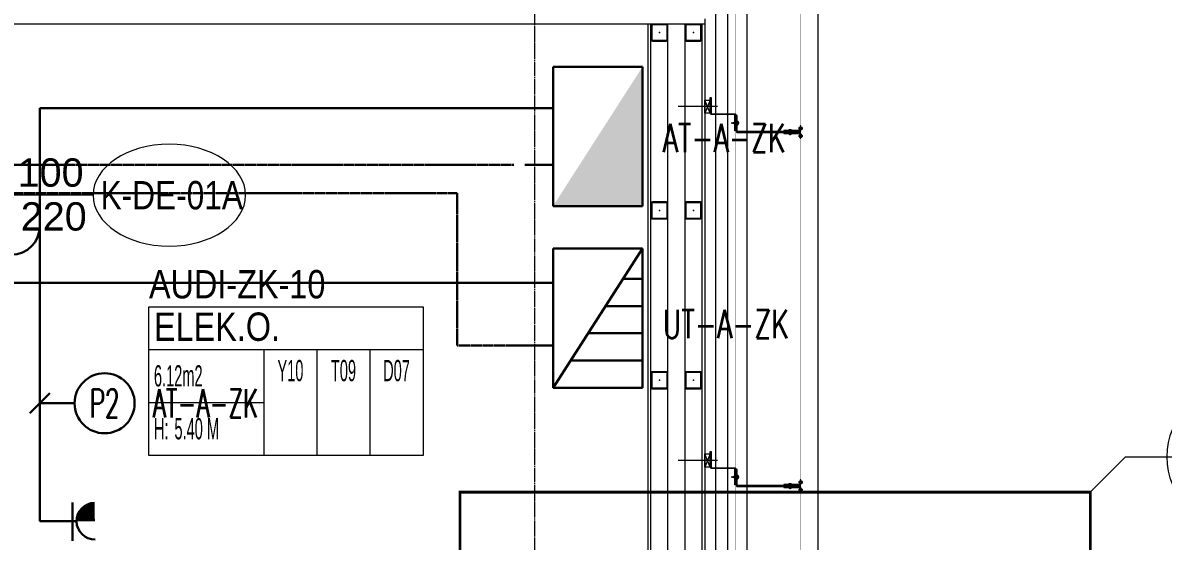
# Model space of a CAD drawing. Extents: x -1439 to 23780, y -1362 to 4476.
# Drawn here: x 4541.5 to 4944.6, y 2180.5 to 2363.6 of the extents above; entities that cross this region are included whole.
import ezdxf
from ezdxf.enums import TextEntityAlignment as Align

# ---------------------------------------------------------------- set-up
doc = ezdxf.new("R2010")
doc.units = 0
doc.header["$MEASUREMENT"] = 0
for name, pattern in [('Audi$0$DASHDOT2', [0.5, 0.25, -0.125, 0, -0.125]), ('Audi$0$HIDDEN2', [4.7625, 3.175, -1.5875]), ('DASHED2', [0.375, 0.25, -0.125]), ('HIDDEN', [0.375, 0.25, -0.125])]:
    doc.linetypes.add(name, pattern=pattern)
doc.layers.get('0').update_dxf_attribs({"color": 9, "lineweight": 9})
for name, color, linetype, lineweight in [('Audi$0$06D', 8, 'Continuous', 9), ('Audi$0$10', 8, 'Continuous', 9), ('Audi$0$11', 8, 'Continuous', 9), ('Audi$0$14', 8, 'Continuous', 9), ('Audi$0$21', 8, 'Continuous', 9), ('Audi$0$22', 8, 'Continuous', 9), ('Audi$0$24', 8, 'Audi$0$DASHDOT2', 9), ('Audi$0$33', 8, 'Audi$0$BATTING', 9), ('E-AYDINLATMA VE PRİZ PANOSU', 7, 'Continuous', 30), ('E-ETANŞ PRİZ', 7, 'Continuous', 30), ('E-KABLO', 7, 'Continuous', 30), ('E-LINYE', 7, 'Continuous', 30), ('E-UPS PANOSU', 7, 'Continuous', 30), ('E-YAZI', 7, 'Continuous', 30)]:
    doc.layers.add(name, color=color, linetype=linetype, lineweight=lineweight)
doc.styles.add('Audi$0$Arial', font='arial.ttf', dxfattribs={"height": 2.5})
doc.styles.add('Audi$0$MuuM_TEXT-STANDART', font='ARIALN.TTF')
doc.styles.add('E-YAZI', font='txttw.shx')
doc.linetypes.add('Audi$0$BATTING', pattern='A,0.0001,-0.1,[134,ltypeshp.shx,S=0.1,R=0,X=-0.1,Y=0],-0.2,[134,ltypeshp.shx,S=0.1,R=180,X=0.1,Y=0],-0.1', length=0.4001)

# ---------------------------------------------------------------- blocks, each defined once
blk = doc.blocks.new('Audi$0$0_doorno')
blk.add_lwpolyline([(4.5, 0), (12.5, 0)])
blk.add_ellipse((-0.891, 0), major_axis=(-5.391, 0), ratio=0.666667)
at = {"style": 'Audi$0$Arial'}
blk.add_attdef('YUKSEKLIK', text='', height=2, dxfattribs=at).set_placement((5, 12.3), align=Align.TOP_LEFT)
blk.add_attdef('KAPINO', text='', height=2, dxfattribs=at).set_placement((0, 0), align=Align.MIDDLE)
blk.add_attdef('GENISLIK', text='', height=2, dxfattribs=at).set_placement((5, -3.789), align=Align.BOTTOM_LEFT)
blk = doc.blocks.new('Audi$0$0_detailbox1')
blk.add_lwpolyline([(10.411, -2.5), (7.911, 0), (-5, 0)])
blk.add_circle((0, 0), 5)
at = {"style": 'Audi$0$Arial'}
blk.add_attdef('DETAYADI', text='', height=3, dxfattribs=at).set_placement((0, 0), align=Align.BOTTOM_CENTER)
blk.add_attdef('PAFTAADI', text='', height=2, dxfattribs=at).set_placement((0, -0.5), align=Align.TOP_CENTER)
blk = doc.blocks.new('Audi$0$p- alum kaplama profil')
at = {"lineweight": 13}
blk.add_lwpolyline([(7.12, 12.59), (7.12, 26.49)], dxfattribs=at)
at = {"lineweight": 5}
blk.add_lwpolyline([(9.44, 15.16), (4.79, 15.16), (4.79, 17.16), (9.44, 17.16)], close=True, dxfattribs=at)
for points in [[(4.79, 15.16), (9.44, 17.16)], [(9.44, 15.16), (4.79, 17.16)]]:
    blk.add_lwpolyline(points, dxfattribs=at)
at = {"lineweight": 18}
blk.add_lwpolyline([(4.09, 6.16), (-1.41, 6.16), (-1.41, 6.46), (4.09, 6.46, 0.414214), (4.29, 6.66), (4.29, 14.66, -0.414214), (4.79, 15.16), (10.29, 15.16), (10.29, 14.86), (4.79, 14.86, 0.414214), (4.59, 14.66), (4.59, 6.66, -0.414214)], format="xyb", close=True, dxfattribs=at)
blk.add_lwpolyline([(-2.06, 5.56), (-2.06, -2.34), (-2.06, -15.69), (-1.66, -15.69), (-1.66, -2.34), (-1.66, 5.56), (-1.66, 5.56), (-1.66, 5.57), (-1.66, 5.57), (-1.66, 5.58), (-1.66, 5.58), (-1.65, 5.59), (-1.65, 5.59), (-1.65, 5.59), (-1.65, 5.6), (-1.65, 5.6), (-1.64, 5.61), (-1.64, 5.61), (-1.64, 5.62), (-1.64, 5.62), (-1.63, 5.62), (-1.63, 5.63), (-1.63, 5.63), (-1.62, 5.63), (-1.62, 5.64), (-1.61, 5.64), (-1.61, 5.64), (-1.61, 5.64), (-1.6, 5.65), (-1.6, 5.65), (-1.59, 5.65), (-1.59, 5.65), (-1.58, 5.65), (-1.58, 5.65), (-1.57, 5.66), (-1.57, 5.66), (-1.56, 5.66), (-1.56, 5.66), (3.94, 5.66), (3.94, 6.06), (-1.56, 6.06), (-1.58, 6.06), (-1.61, 6.05), (-1.63, 6.05), (-1.66, 6.05), (-1.68, 6.04), (-1.7, 6.03), (-1.73, 6.03), (-1.75, 6.02), (-1.77, 6.01), (-1.79, 6), (-1.82, 5.99), (-1.84, 5.97), (-1.86, 5.96), (-1.88, 5.94), (-1.89, 5.93), (-1.91, 5.91), (-1.93, 5.89), (-1.95, 5.87), (-1.96, 5.85), (-1.97, 5.83), (-1.99, 5.81), (-2, 5.79), (-2.01, 5.77), (-2.02, 5.75), (-2.03, 5.72), (-2.04, 5.7), (-2.04, 5.68), (-2.05, 5.65), (-2.05, 5.63), (-2.06, 5.61), (-2.06, 5.58)], close=True)
blk.add_lwpolyline([(-1.66, -2.34), (-2.06, -2.34)])
for points in [[(-2.36, -10.84), (-2.36, -16.39), (-2.36, -16.39, -0.414214), (-2.51, -16.54), (-2.51, -16.54), (-4.06, -16.54), (-4.06, -16.84), (-2.51, -16.84), (-2.51, -16.84, 0.414214), (-2.06, -16.39), (-2.06, -10.84)], [(-1.36, -10.84), (-1.66, -10.84), (-1.66, -16.39, 0.414214), (-1.21, -16.84), (-1.21, -16.84), (0.34, -16.84), (0.34, -16.54), (-1.21, -16.54), (-1.21, -16.54, -0.414214), (-1.36, -16.39), (-1.36, -16.39)]]:
    blk.add_lwpolyline(points, format="xyb", close=True)
for points in [[(0.67, 5.66, -10), (1.91, 5.66, -10)], [(0.67, 5.66, -10), (0.67, 5.64, -10), (0.67, 5.62, -10), (0.67, 5.6, -10), (0.68, 5.58, -10), (0.68, 5.56, -10), (0.69, 5.54, -10), (0.69, 5.52, -10), (0.7, 5.5, -10), (0.7, 5.48, -10), (0.71, 5.46, -10), (0.72, 5.45, -10), (0.73, 5.43, -10), (0.74, 5.41, -10), (0.75, 5.4, -10), (0.76, 5.38, -10), (0.77, 5.36, -10), (0.79, 5.35, -10), (0.8, 5.33, -10), (0.81, 5.32, -10), (0.83, 5.31, -10), (0.84, 5.29, -10), (0.86, 5.28, -10), (0.87, 5.27, -10), (0.89, 5.26, -10), (0.91, 5.25, -10), (0.92, 5.24, -10), (0.94, 5.23, -10), (0.96, 5.22, -10), (0.98, 5.21, -10), (1, 5.21, -10), (1.02, 5.2, -10), (1.03, 5.2, -10)], [(0.96, 5.66, -10), (0.97, 5.66, -10), (0.97, 5.66, -10), (0.97, 5.66, -10), (0.98, 5.66, -10), (0.98, 5.66, -10), (0.99, 5.66, -10), (0.99, 5.66, -10), (1, 5.66, -10), (1, 5.67, -10), (1, 5.67, -10), (1.01, 5.67, -10), (1.01, 5.67, -10), (1.01, 5.67, -10), (1.02, 5.68, -10), (1.02, 5.68, -10), (1.02, 5.68, -10), (1.03, 5.69, -10), (1.03, 5.69, -10), (1.03, 5.69, -10), (1.04, 5.7, -10), (1.04, 5.7, -10), (1.04, 5.7, -10), (1.04, 5.71, -10), (1.04, 5.71, -10), (1.05, 5.72, -10), (1.05, 5.72, -10), (1.05, 5.72, -10), (1.05, 5.73, -10), (1.05, 5.73, -10), (1.05, 5.74, -10), (1.05, 5.74, -10), (1.05, 5.75, -10)], [(1.61, 6.87, -10), (0.98, 6.96, -10)], [(1.33, 5.85, -10), (0.98, 5.88, -10)], [(1.56, 7.05, -10), (1.02, 7.13, -10)], [(1.03, 5.2, -10), (1.04, 5.2, -10), (1.05, 5.19, -10), (1.05, 5.19, -10), (1.06, 5.19, -10), (1.06, 5.19, -10), (1.07, 5.19, -10), (1.07, 5.19, -10), (1.08, 5.19, -10), (1.08, 5.19, -10), (1.09, 5.19, -10), (1.09, 5.18, -10), (1.1, 5.18, -10), (1.1, 5.18, -10), (1.11, 5.18, -10), (1.11, 5.18, -10), (1.12, 5.18, -10), (1.12, 5.18, -10), (1.13, 5.18, -10), (1.13, 5.18, -10), (1.14, 5.18, -10), (1.15, 5.18, -10), (1.15, 5.18, -10), (1.16, 5.17, -10), (1.16, 5.17, -10), (1.17, 5.17, -10), (1.17, 5.17, -10), (1.18, 5.17, -10), (1.18, 5.17, -10), (1.19, 5.17, -10), (1.19, 5.17, -10), (1.2, 5.17, -10), (1.2, 5.17, -10)], [(1.05, 6.91, -10), (1.29, 7.56, -10)], [(1.05, 5.83, -10), (1.05, 6.01, -10)], [(1.05, 5.75, -10), (1.05, 5.83, -10)], [(1.2, 5.17, -10), (1.2, 5.2, -10)], [(1.38, 5.2, -10), (1.2, 5.2, -10)], [(1.29, 4.93, -10), (1.29, 7.8, -10)], [(1.53, 6.82, -10), (1.29, 7.56, -10)], [(1.29, 6.16, -10), (1.29, 6.26, -10)], [(1.38, 5.17, -10), (1.38, 5.2, -10)], [(1.38, 5.17, -10), (1.38, 5.17, -10), (1.39, 5.17, -10), (1.39, 5.17, -10), (1.4, 5.17, -10), (1.41, 5.17, -10), (1.41, 5.17, -10), (1.42, 5.17, -10), (1.42, 5.17, -10), (1.43, 5.17, -10), (1.43, 5.18, -10), (1.44, 5.18, -10), (1.44, 5.18, -10), (1.45, 5.18, -10), (1.45, 5.18, -10), (1.46, 5.18, -10), (1.46, 5.18, -10), (1.47, 5.18, -10), (1.47, 5.18, -10), (1.48, 5.18, -10), (1.48, 5.18, -10), (1.49, 5.18, -10), (1.5, 5.19, -10), (1.5, 5.19, -10), (1.51, 5.19, -10), (1.51, 5.19, -10), (1.52, 5.19, -10), (1.52, 5.19, -10), (1.53, 5.19, -10), (1.53, 5.19, -10), (1.54, 5.19, -10), (1.54, 5.2, -10), (1.55, 5.2, -10)], [(1.53, 5.75, -10), (1.53, 5.92, -10)], [(1.53, 5.75, -10), (1.53, 5.74, -10), (1.53, 5.74, -10), (1.53, 5.73, -10), (1.53, 5.73, -10), (1.53, 5.72, -10), (1.54, 5.72, -10), (1.54, 5.72, -10), (1.54, 5.71, -10), (1.54, 5.71, -10), (1.54, 5.7, -10), (1.54, 5.7, -10), (1.55, 5.7, -10), (1.55, 5.69, -10), (1.55, 5.69, -10), (1.55, 5.69, -10), (1.56, 5.68, -10), (1.56, 5.68, -10), (1.56, 5.68, -10), (1.57, 5.67, -10), (1.57, 5.67, -10), (1.58, 5.67, -10), (1.58, 5.67, -10), (1.58, 5.67, -10), (1.59, 5.66, -10), (1.59, 5.66, -10), (1.6, 5.66, -10), (1.6, 5.66, -10), (1.6, 5.66, -10), (1.61, 5.66, -10), (1.61, 5.66, -10), (1.62, 5.66, -10), (1.62, 5.66, -10)], [(1.55, 5.2, -10), (1.57, 5.2, -10), (1.59, 5.21, -10), (1.6, 5.21, -10), (1.62, 5.22, -10), (1.64, 5.23, -10), (1.66, 5.24, -10), (1.68, 5.25, -10), (1.69, 5.26, -10), (1.71, 5.27, -10), (1.73, 5.28, -10), (1.74, 5.29, -10), (1.76, 5.31, -10), (1.77, 5.32, -10), (1.78, 5.33, -10), (1.8, 5.35, -10), (1.81, 5.36, -10), (1.82, 5.38, -10), (1.83, 5.4, -10), (1.84, 5.41, -10), (1.85, 5.43, -10), (1.86, 5.45, -10), (1.87, 5.46, -10), (1.88, 5.48, -10), (1.89, 5.5, -10), (1.89, 5.52, -10), (1.9, 5.54, -10), (1.9, 5.56, -10), (1.9, 5.58, -10), (1.91, 5.6, -10), (1.91, 5.62, -10), (1.91, 5.64, -10), (1.91, 5.66, -10)], [(-3.29, -17.54, 0), (-3.29, -16.04, 0)], [(-2.86, -13.04, 0), (-0.86, -13.04, 0)], [(-2.36, -12.52, 0), (-2.4, -12.53, 0), (-2.43, -12.56, 0), (-2.47, -12.58, 0), (-2.5, -12.6, 0), (-2.53, -12.63, 0), (-2.56, -12.66, 0), (-2.59, -12.69, 0), (-2.61, -12.73, 0), (-2.63, -12.76, 0), (-2.65, -12.8, 0), (-2.67, -12.84, 0), (-2.68, -12.88, 0), (-2.69, -12.92, 0), (-2.7, -12.96, 0), (-2.71, -13, 0), (-2.71, -13.04, 0), (-2.71, -13.08, 0), (-2.7, -13.13, 0), (-2.69, -13.17, 0), (-2.68, -13.21, 0), (-2.67, -13.25, 0), (-2.65, -13.28, 0), (-2.63, -13.32, 0), (-2.61, -13.36, 0), (-2.59, -13.39, 0), (-2.56, -13.42, 0), (-2.53, -13.45, 0), (-2.5, -13.48, 0), (-2.47, -13.51, 0), (-2.43, -13.53, 0), (-2.4, -13.55, 0), (-2.36, -13.57, 0)], [(-2.36, -13.04, 0), (-2.36, -12.52, 0)], [(-2.36, -13.04, 0), (-2.36, -12.73, 0)], [(-2.36, -12.73, 0), (-2.36, -13.04, 0)], [(-1.36, -12.73, 0), (-2.36, -12.73, 0)], [(-2.36, -13.04, 0), (-2.36, -13.36, 0)], [(-2.36, -13.04, 0), (-2.36, -13.57, 0)], [(-2.36, -13.36, 0), (-2.36, -13.04, 0)], [(-1.36, -13.36, 0), (-2.36, -13.36, 0)], [(-1.36, -13.04, 0), (-1.36, -12.37, 0)], [(-1.36, -13.72, 0), (-1.32, -13.68, 0), (-1.29, -13.65, 0), (-1.26, -13.61, 0), (-1.23, -13.58, 0), (-1.2, -13.54, 0), (-1.18, -13.5, 0), (-1.16, -13.45, 0), (-1.14, -13.41, 0), (-1.12, -13.37, 0), (-1.1, -13.32, 0), (-1.09, -13.28, 0), (-1.08, -13.23, 0), (-1.07, -13.18, 0), (-1.06, -13.14, 0), (-1.06, -13.09, 0), (-1.06, -13.04, 0), (-1.06, -12.99, 0), (-1.06, -12.95, 0), (-1.07, -12.9, 0), (-1.08, -12.85, 0), (-1.09, -12.81, 0), (-1.1, -12.76, 0), (-1.12, -12.72, 0), (-1.14, -12.67, 0), (-1.16, -12.63, 0), (-1.18, -12.59, 0), (-1.2, -12.55, 0), (-1.23, -12.51, 0), (-1.26, -12.47, 0), (-1.29, -12.43, 0), (-1.32, -12.4, 0), (-1.36, -12.37, 0)], [(-1.36, -13.04, 0), (-1.36, -13.72, 0)], [(-0.56, -17.54, 0), (-0.56, -16.04, 0)], [(-3.84, -17.04, 0), (-3.81, -17.07, 0), (-3.78, -17.1, 0), (-3.75, -17.12, 0), (-3.72, -17.15, 0), (-3.69, -17.17, 0), (-3.66, -17.19, 0), (-3.62, -17.21, 0), (-3.59, -17.23, 0), (-3.55, -17.24, 0), (-3.52, -17.26, 0), (-3.48, -17.27, 0), (-3.44, -17.28, 0), (-3.4, -17.28, 0), (-3.36, -17.29, 0), (-3.32, -17.29, 0), (-3.29, -17.29, 0), (-3.25, -17.29, 0), (-3.21, -17.29, 0), (-3.17, -17.28, 0), (-3.13, -17.28, 0), (-3.09, -17.27, 0), (-3.06, -17.26, 0), (-3.02, -17.24, 0), (-2.98, -17.23, 0), (-2.95, -17.21, 0), (-2.91, -17.19, 0), (-2.88, -17.17, 0), (-2.85, -17.15, 0), (-2.82, -17.12, 0), (-2.79, -17.1, 0), (-2.76, -17.07, 0), (-2.73, -17.04, 0)], [(-3.29, -17.04, 0), (-3.84, -17.04, 0)], [(-2.85, -16.54, 0), (-2.86, -16.51, 0), (-2.87, -16.47, 0), (-2.89, -16.44, 0), (-2.91, -16.41, 0), (-2.93, -16.38, 0), (-2.96, -16.35, 0), (-2.98, -16.33, 0), (-3.01, -16.31, 0), (-3.04, -16.29, 0), (-3.07, -16.27, 0), (-3.11, -16.25, 0), (-3.14, -16.24, 0), (-3.18, -16.23, 0), (-3.21, -16.22, 0), (-3.25, -16.22, 0), (-3.29, -16.22, 0), (-3.32, -16.22, 0), (-3.36, -16.22, 0), (-3.39, -16.23, 0), (-3.43, -16.24, 0), (-3.46, -16.25, 0), (-3.5, -16.27, 0), (-3.53, -16.29, 0), (-3.56, -16.31, 0), (-3.59, -16.33, 0), (-3.61, -16.35, 0), (-3.64, -16.38, 0), (-3.66, -16.41, 0), (-3.68, -16.44, 0), (-3.7, -16.47, 0), (-3.71, -16.51, 0), (-3.73, -16.54, 0)], [(-3.29, -16.54, 0), (-3.73, -16.54, 0)], [(-3.29, -16.54, 0), (-3.55, -16.54, 0)], [(-3.55, -16.54, 0), (-3.29, -16.54, 0)], [(-3.55, -17.04, 0), (-3.55, -16.54, 0)], [(-3.29, -16.54, 0), (-2.85, -16.54, 0)], [(-3.29, -16.54, 0), (-3.03, -16.54, 0)], [(-3.03, -16.54, 0), (-3.29, -16.54, 0)], [(-3.29, -17.04, 0), (-2.73, -17.04, 0)], [(-3.03, -17.04, 0), (-3.03, -16.54, 0)], [(-0.56, -17.04, 0), (-1.11, -17.04, 0)], [(0, -17.04, 0), (-0.03, -17.07, 0), (-0.06, -17.1, 0), (-0.09, -17.12, 0), (-0.12, -17.15, 0), (-0.15, -17.17, 0), (-0.18, -17.19, 0), (-0.22, -17.21, 0), (-0.25, -17.23, 0), (-0.29, -17.24, 0), (-0.33, -17.26, 0), (-0.36, -17.27, 0), (-0.4, -17.28, 0), (-0.44, -17.28, 0), (-0.48, -17.29, 0), (-0.52, -17.29, 0), (-0.56, -17.29, 0), (-0.59, -17.29, 0), (-0.63, -17.29, 0), (-0.67, -17.28, 0), (-0.71, -17.28, 0), (-0.75, -17.27, 0), (-0.79, -17.26, 0), (-0.82, -17.24, 0), (-0.86, -17.23, 0), (-0.89, -17.21, 0), (-0.93, -17.19, 0), (-0.96, -17.17, 0), (-0.99, -17.15, 0), (-1.02, -17.12, 0), (-1.05, -17.1, 0), (-1.08, -17.07, 0), (-1.11, -17.04, 0)], [(-1, -16.54, 0), (-0.98, -16.51, 0), (-0.97, -16.47, 0), (-0.95, -16.44, 0), (-0.93, -16.41, 0), (-0.91, -16.38, 0), (-0.88, -16.35, 0), (-0.86, -16.33, 0), (-0.83, -16.31, 0), (-0.8, -16.29, 0), (-0.77, -16.27, 0), (-0.73, -16.25, 0), (-0.7, -16.24, 0), (-0.66, -16.23, 0), (-0.63, -16.22, 0), (-0.59, -16.22, 0), (-0.56, -16.22, 0), (-0.52, -16.22, 0), (-0.48, -16.22, 0), (-0.45, -16.23, 0), (-0.41, -16.24, 0), (-0.38, -16.25, 0), (-0.34, -16.27, 0), (-0.31, -16.29, 0), (-0.28, -16.31, 0), (-0.25, -16.33, 0), (-0.23, -16.35, 0), (-0.2, -16.38, 0), (-0.18, -16.41, 0), (-0.16, -16.44, 0), (-0.14, -16.47, 0), (-0.13, -16.51, 0), (-0.12, -16.54, 0)], [(-0.56, -16.54, 0), (-1, -16.54, 0)], [(-0.56, -16.54, 0), (-0.82, -16.54, 0)], [(-0.82, -16.54, 0), (-0.56, -16.54, 0)], [(-0.82, -17.04, 0), (-0.82, -16.54, 0)], [(-0.56, -16.54, 0), (-0.3, -16.54, 0)], [(-0.56, -16.54, 0), (-0.12, -16.54, 0)], [(-0.3, -16.54, 0), (-0.56, -16.54, 0)], [(-0.56, -17.04, 0), (0, -17.04, 0)], [(-0.3, -17.04, 0), (-0.3, -16.54, 0)]]:
    blk.add_polyline3d(points)
blk = doc.blocks.new('Audi$0$P-AKS_AUDI')
at = {"layer": 'Audi$0$24'}
blk.add_lwpolyline([(0, -2590), (0, 1250)], dxfattribs=at)
blk = doc.blocks.new('Audi$0$0_roomno2-flat-2')
at = {"layer": 'Audi$0$21'}
blk.add_lwpolyline([(96.88, -52.5), (0, -52.5), (0, 0), (96.88, 0)], close=True, dxfattribs=at)
for points in [[(0, -15), (96.88, -15)], [(40.62, -15), (40.62, -52.5)], [(59.38, -15), (59.38, -52.5)], [(78.12, -15), (78.12, -52.5)], [(0, -33.75), (40.62, -33.75)]]:
    blk.add_lwpolyline(points, dxfattribs=at)
at = {"layer": 'Audi$0$21', "style": 'Audi$0$MuuM_TEXT-STANDART', "width": 0.6}
blk.add_text('H:', height=7.5, dxfattribs=at).set_placement((1.75, -43.04), align=Align.MIDDLE_LEFT)
at = {"layer": 'Audi$0$21', "style": 'Audi$0$Arial'}
blk.add_attdef('ODANO', (0, 5.85), '', height=10, dxfattribs=at)
blk.add_attdef('MEKANADI', text='', height=10, dxfattribs=at).set_placement((1.75, -15), align=Align.BOTTOM_LEFT)
at = {"layer": 'Audi$0$21', "style": 'Audi$0$MuuM_TEXT-STANDART', "width": 0.6}
for tag, p in [('YER01', (50, -22.5)), ('TAVAN01', (68.75, -22.5)), ('DUVAR01', (87.5, -22.5)), ('YER02', (50, -33.75)), ('TAVAN02', (68.75, -33.75)), ('DUVAR02', (87.5, -33.75)), ('YER03', (50, -45)), ('TAVAN03', (68.75, -45)), ('DUVAR03', (87.5, -45))]:
    blk.add_attdef(tag, text='', height=7.5, dxfattribs=at).set_placement(p, align=Align.MIDDLE_CENTER)
for tag, p in [('M2', (1.75, -24.38)), ('TEMIZTAVANYUKSEKLIGI', (9, -43.04))]:
    blk.add_attdef(tag, text='', height=7.5, dxfattribs=at).set_placement(p, align=Align.MIDDLE_LEFT)
blk = doc.blocks.new('Audi$0$prf-60x60')
for points in [[(-2.5, -6), (2.5, -6, 0.414214), (3, -5.5), (3, -0.5, 0.414214), (2.5, 0), (-2.5, 0, 0.414214), (-3, -0.5), (-3, -5.5, 0.414214)], [(-2.5, -5.7), (2.5, -5.7, 0.414214), (2.7, -5.5), (2.7, -0.5, 0.414214), (2.5, -0.3), (-2.5, -0.3, 0.414214), (-2.7, -0.5), (-2.7, -5.5, 0.414214)]]:
    blk.add_lwpolyline(points, format="xyb", close=True)
at = {"color": 252}
blk.add_point((0, -3), dxfattribs=at)
blk = doc.blocks.new('Audi$0$p-zemin kat')
at = {"layer": 'Audi$0$06D'}
for points in [[(4177.8, 2865), (4822.5, 2865), (4822.5, 2034.62), (4782.5, 2034.62)], [(4797.5, 2034.62), (4797.5, 2840), (4177.8, 2840)], [(4790.7, 2034.62), (4790.71, 2833.2), (4177.8, 2833.25)], [(4769.5, 2055.32), (4769.5, 2363.15)], [(4775.5, 2363.15), (4775.5, 2055.32)]]:
    blk.add_lwpolyline(points, dxfattribs=at)
at = {"layer": 'Audi$0$10'}
for points, const_width in [([(4177.8, 2859.1), (4816.5, 2859.1), (4816.5, 2034.62)], 0.2), ([(4793.5, 2034.92), (4793.5, 2836), (4177.8, 2836)], 0.1)]:
    blk.add_lwpolyline(points, dxfattribs=dict(at, const_width=const_width))
at = {"layer": 'Audi$0$11'}
for points in [[(4782.5, 2363.15), (4782.5, 2363.15), (4782.5, 2054.32), (4762.5, 2054.32), (4762.5, 2363.15)], [(4763.5, 2055.32), (4763.5, 2055.32), (4763.5, 2363.15)], [(4781.5, 2363.15), (4781.5, 2055.32)]]:
    blk.add_lwpolyline(points, dxfattribs=at)
at = {"layer": 'Audi$0$14'}
blk.add_lwpolyline([(4782.5, 2365), (4782.5, 2363.15), (4287.5, 2363.15), (4287.5, 2365.15)], dxfattribs=at)
at = {"layer": 'Audi$0$33', "ltscale": 0.4}
blk.add_lwpolyline([(4786.5, 2036.84), (4786.5, 2829), (4177.8, 2829)], dxfattribs=at)
ref = blk.add_blockref('Audi$0$0_roomno2-flat-2', (4586.07, 2263.25))
ref.add_attrib('ODANO', 'AUDI-ZK-10', dxfattribs={"layer": 'Audi$0$21', "height": 10, "style": 'Audi$0$MuuM_TEXT-STANDART'}).set_placement((4586.07, 2263.25), align=Align.BOTTOM_LEFT)
ref.add_attrib('MEKANADI', 'ELEK.O.', dxfattribs={"layer": 'Audi$0$21', "height": 10, "style": 'Audi$0$MuuM_TEXT-STANDART'}).set_placement((4587.82, 2248.25), align=Align.BOTTOM_LEFT)
ref.add_attrib('M2', '6.12m2', dxfattribs={"layer": 'Audi$0$21', "height": 7.5, "style": 'Audi$0$MuuM_TEXT-STANDART', "width": 0.6}).set_placement((4587.82, 2238.88), align=Align.MIDDLE_LEFT)
ref.add_attrib('TEMIZTAVANYUKSEKLIGI', '5.40 M', dxfattribs={"layer": 'Audi$0$21', "height": 7.5, "style": 'Audi$0$MuuM_TEXT-STANDART', "width": 0.6}).set_placement((4595.07, 2220.21), align=Align.MIDDLE_LEFT)
ref.add_attrib('YER01', 'Y10', dxfattribs={"layer": 'Audi$0$21', "height": 7.5, "style": 'Audi$0$MuuM_TEXT-STANDART', "width": 0.6}).set_placement((4636.07, 2240.75), align=Align.MIDDLE_CENTER)
ref.add_attrib('TAVAN01', 'T09', dxfattribs={"layer": 'Audi$0$21', "height": 7.5, "style": 'Audi$0$MuuM_TEXT-STANDART', "width": 0.6}).set_placement((4654.82, 2240.75), align=Align.MIDDLE_CENTER)
ref.add_attrib('DUVAR01', 'D07', dxfattribs={"layer": 'Audi$0$21', "height": 7.5, "style": 'Audi$0$MuuM_TEXT-STANDART', "width": 0.6}).set_placement((4673.57, 2240.75), align=Align.MIDDLE_CENTER)
at = {"layer": 'Audi$0$10'}
for p in [(4766.5, 2363.15), (4778.5, 2363.15), (4766.5, 2300.32), (4778.5, 2300.32), (4766.5, 2240.32), (4778.5, 2240.32)]:
    blk.add_blockref('Audi$0$prf-60x60', p, dxfattribs=at)
at = {"layer": 'Audi$0$10', "rotation": 90}
for p in [(4799.66, 2326.86), (4799.66, 2201.86)]:
    blk.add_blockref('Audi$0$p- alum kaplama profil', p, dxfattribs=at)
at = {"layer": 'Audi$0$24'}
blk.add_blockref('Audi$0$P-AKS_AUDI', (4722.5, 2785), dxfattribs=at)
blk = doc.blocks.new('100_ETANŞ PRİZ')
at = {"layer": 'E-ETANŞ PRİZ', "color": 4}
for p, q in [((0, 2.4), (0, 0)), ((-1.223, 2.136), (1.279, 2.136))]:
    blk.add_line(p, q, dxfattribs=at)
at = {"layer": 'E-ETANŞ PRİZ', "color": 4, "const_width": 1.2}
blk.add_lwpolyline([(0.01, 3, -0.414214), (-0.6, 3.59)], format="xyb", dxfattribs=at)
at = {"layer": 'E-ETANŞ PRİZ', "color": 4}
blk.add_arc((0, 3.6), 1.2, 180.75513, 0.75513, dxfattribs=at)
blk = doc.blocks.new('100_UPS PANOSU')
at = {"layer": 'E-UPS PANOSU', "color": 4}
for p, q in [((-38.4, 49.35), (38.4, 49.35)), ((-38.4, 0), (-38.4, 49.35)), ((38.4, 0), (-38.4, 49.35)), ((38.4, 49.35), (38.4, 0)), ((-23.4, 0), (-23.4, 39.71)), ((-8.4, 0), (-8.4, 30.07)), ((6.6, 0), (6.6, 20.43)), ((21.6, 0), (21.6, 10.79)), ((38.4, 0), (-38.4, 0))]:
    blk.add_line(p, q, dxfattribs=at)
blk = doc.blocks.new('100_AYDINLATMA VE PRİZ PANOSU')
at = {"layer": 'E-AYDINLATMA VE PRİZ PANOSU', "color": 4}
for p, q in [((-3.072, 3.948), (3.072, 3.948)), ((-3.072, 0), (-3.072, 3.948)), ((3.072, 3.948), (3.072, 0)), ((3.072, 0), (-3.072, 0))]:
    blk.add_line(p, q, dxfattribs=at)
blk.add_solid([(3.072, 0), (-3.072, 0), (-3.072, 3.948)], dxfattribs=at)

msp = doc.modelspace()

# ---------------------------------------------------------------- linework, layer by layer
at = {"layer": 'Audi$0$21', "linetype": 'Audi$0$HIDDEN2', "ltscale": 0.1, "const_width": 1}
msp.add_lwpolyline([(4918.81, 2197.8), (4696.02, 2197.8), (4696.02, 1849.53), (4918.81, 1849.53)], close=True, dxfattribs=at)
at = {"layer": 'E-KABLO', "color": 6}
for p in [(4728.91, 2333.43), (4547.5, 2187.56)]:
    msp.add_line(p, (4547.5, 2333.43), dxfattribs=at)
at = {"layer": 'E-KABLO', "color": 6, "linetype": 'DASHED2'}
msp.add_line((4715.02, 2313.43), (2772.89, 2313.43), dxfattribs=at)
at = {"layer": 'E-KABLO', "color": 6, "linetype": 'HIDDEN', "ltscale": 40}
msp.add_line((4728.91, 2313.43), (4715.02, 2313.43), dxfattribs=at)
at = {"layer": 'E-KABLO', "color": 4, "linetype": 'DASHED2'}
for p, q in [((4695.02, 2303.43), (2762.89, 2303.43)), ((4695.02, 2303.43), (4695.02, 2249.64)), ((4728.91, 2249.64), (4695.02, 2249.64))]:
    msp.add_line(p, q, dxfattribs=at)
at = {"layer": 'E-KABLO', "color": 4}
msp.add_line((1997.87, 2271.72), (4728.91, 2271.72), dxfattribs=at)
at = {"layer": 'E-KABLO', "color": 7, "linetype": 'Continuous'}
msp.add_circle((4570.38, 2229.2), 10.61, dxfattribs=at)
at = {"layer": 'E-KABLO', "color": 6}
msp.add_arc((4537.5, 2291.72), 10, 270, 0, dxfattribs=at)
at = {"layer": 'E-LINYE', "color": 7, "linetype": 'Continuous'}
for p, q in [((4551.06, 2232.72), (4543.94, 2225.69)), ((4559.77, 2229.2), (4547.5, 2229.2))]:
    msp.add_line(p, q, dxfattribs=at)

# ---------------------------------------------------------------- block references
at = {"layer": 'Audi$0$10'}
msp.add_blockref('Audi$0$p-zemin kat', (0, 0), dxfattribs=at)
at = {"layer": 'Audi$0$21'}
ref = msp.add_blockref('Audi$0$0_detailbox1', (4970.86, 2210.3), dxfattribs=dict(at, xscale=-5, yscale=5, zscale=5))
ref.add_attrib('DETAYADI', '04', dxfattribs={"layer": '0', "height": 15, "style": 'Audi$0$Arial'}).set_placement((4972.43, 2210.3), align=Align.BOTTOM_CENTER)
ref.add_attrib('PAFTAADI', 'KRT-M-D-402', dxfattribs={"layer": '0', "height": 10, "style": 'Audi$0$Arial', "width": 0.45}).set_placement((4970.68, 2207.8), align=Align.TOP_CENTER)
at = {"layer": 'Audi$0$22'}
ref = msp.add_blockref('Audi$0$0_doorno', (4588.8, 2302.7), dxfattribs=dict(at, xscale=-5, yscale=5, zscale=5))
ref.add_attrib('KAPINO', 'K-DE-01A', dxfattribs={"layer": '0', "height": 10, "style": 'Audi$0$Arial', "width": 0.8}).set_placement((4594.12, 2302.7), align=Align.MIDDLE)
ref.add_attrib('GENISLIK', '100', dxfattribs={"layer": '0', "height": 10, "style": 'Audi$0$Arial'}).set_placement((4539.64, 2302.7), align=Align.BOTTOM_LEFT)
ref.add_attrib('YUKSEKLIK', '220', dxfattribs={"layer": '0', "height": 10, "style": 'Audi$0$Arial'}).set_placement((4540.75, 2300.2), align=Align.TOP_LEFT)
at = {"layer": 'E-AYDINLATMA VE PRİZ PANOSU', "xscale": 8, "yscale": 8, "zscale": 8, "rotation": 90}
msp.add_blockref('100_AYDINLATMA VE PRİZ PANOSU', (4760.5, 2323.43), dxfattribs=at)
at = {"layer": 'E-ETANŞ PRİZ', "xscale": 5.399999999999998, "yscale": 5.399999999999998, "zscale": 5.399999999999998, "rotation": 270}
msp.add_blockref('100_ETANŞ PRİZ', (4547.5, 2187.56), dxfattribs=at)
at = {"layer": 'E-UPS PANOSU', "xscale": 0.6400002083427264, "yscale": 0.6400002083427264, "zscale": 0.6400002083427264, "rotation": 90}
msp.add_blockref('100_UPS PANOSU', (4760.5, 2259.28), dxfattribs=at)

# ---------------------------------------------------------------- texts
at = {"layer": 'E-AYDINLATMA VE PRİZ PANOSU', "color": 4, "style": 'E-YAZI', "width": 0.7}
msp.add_text('AT-A-ZK', height=10, dxfattribs=at).set_placement((4767.64, 2317.91))
at = {"layer": 'E-KABLO', "color": 3, "linetype": 'Continuous', "style": 'E-YAZI', "width": 0.6}
msp.add_text('P2', height=10, dxfattribs=at).set_placement((4570.38, 2229.2), align=Align.MIDDLE_CENTER)
at = {"layer": 'E-UPS PANOSU', "color": 4, "style": 'E-YAZI', "width": 0.7}
msp.add_text('UT-A-ZK', height=10, dxfattribs=at).set_placement((4767.64, 2252.16))
at = {"layer": 'E-YAZI', "color": 3, "style": 'E-YAZI', "width": 0.6}
msp.add_text('AT-A-ZK', height=10, dxfattribs=at).set_placement((4587.38, 2224.2))

doc.saveas('drawing.dxf')
